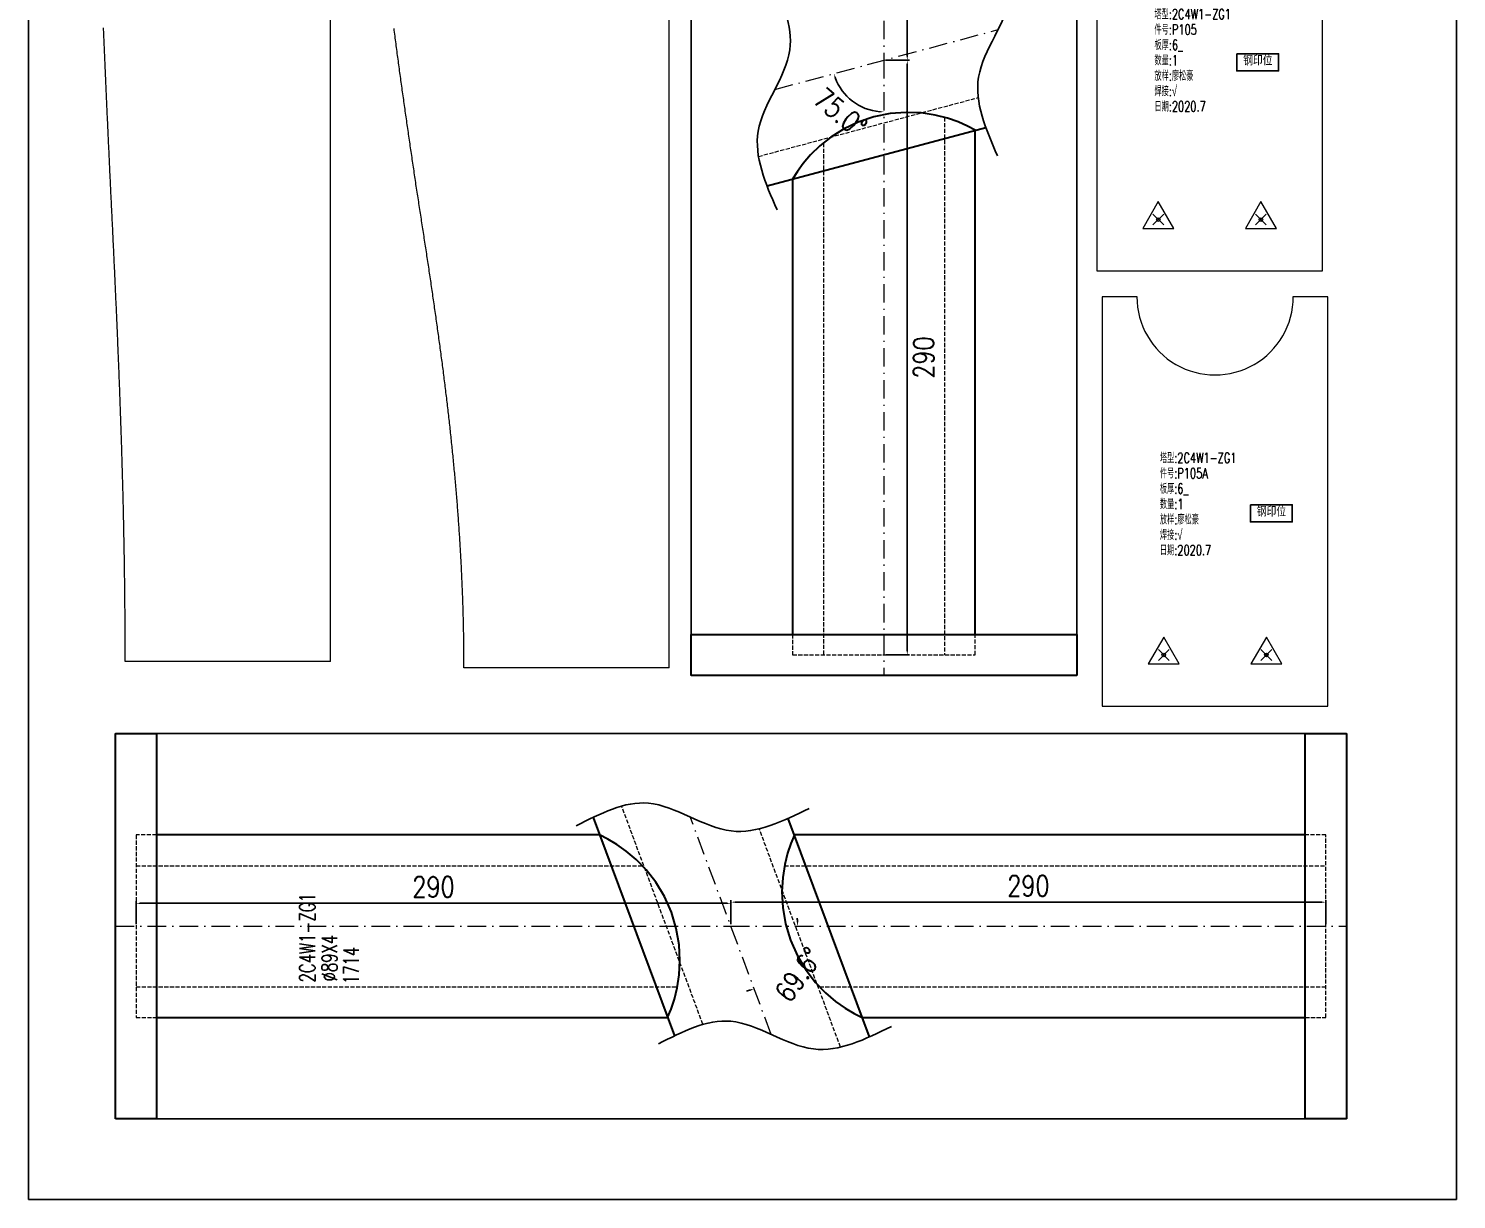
# Model space of a CAD drawing. Extents: x 154981 to 165753, y -86801 to -82885.
# Drawn here: x 162689 to 163385, y -86801 to -86230 of the extents above; entities that cross this region are included whole.
import ezdxf
from ezdxf.enums import TextEntityAlignment as Align

# ---------------------------------------------------------------- set-up
doc = ezdxf.new("R2010")
doc.units = 0
doc.header["$MEASUREMENT"] = 0
doc.linetypes.add('Dash', pattern=[2.75, 2, -0.75])
doc.linetypes.add('DashDot', pattern=[15.6, 9, -3, 0.6, -3])
doc.layers.get('0').update_dxf_attribs({"linetype": 'CONTINUOUS', "lineweight": 25})
doc.layers.get('Defpoints').update_dxf_attribs({"linetype": 'CONTINUOUS'})
doc.layers.add('1', color=7, linetype='CONTINUOUS', lineweight=25)
doc.layers.add('5', color=7, linetype='CONTINUOUS', lineweight=25)
doc.styles.add('DimFont', font='simplex.shx', dxfattribs={"width": 0.8, "bigfont": 'gbhzfs.shx'})
doc.styles.get("Standard").update_dxf_attribs({"font": 'simplex.shx', "width": 0.7, "height": 3, "bigfont": 'gbhzfs.shx'})
doc.dimstyles.new('ISO-25', dxfattribs={"dimtxt": 2.5, "dimasz": 2.5, "dimexe": 1.25, "dimexo": 0.625, "dimtad": 2, "dimtxsty": 'Standard', "dimcen": 2.5, "dimadec": 0, "dimazin": 0, "dimtfac": 1, "dimtmove": 0, "dimatfit": 3, "dimfxl": 0, "dimarcsym": 0})
doc.dimstyles.new('ISO-25$0', dxfattribs={"dimtxt": 2, "dimasz": 1.5, "dimexe": 1.25, "dimexo": 0.625, "dimtad": 1, "dimdsep": 46, "dimtxsty": 'Standard', "dimcen": 2.5, "dimclrd": 150, "dimclre": 2, "dimclrt": 6, "dimadec": 0, "dimazin": 0, "dimtfac": 1, "dimtmove": 0, "dimatfit": 0, "dimfxl": 0, "dimarcsym": 0})

# ---------------------------------------------------------------- blocks, each defined once
blk = doc.blocks.new('*D833')
at = {"color": 0, "lineweight": -2}
for p, q in [((163106.93, -85955.76), (163118.32, -85955.76)), ((163117.32, -85957.76), (163117.32, -86243.76))]:
    blk.add_line(p, q, dxfattribs=at)
at = {"color": 0, "linetype": 'Continuous', "lineweight": -2}
blk.add_line((163106.93, -86245.76), (163118.32, -86245.76), dxfattribs=at)
at = {"color": 0, "linetype": 'Continuous'}
for points in [[(163116.98, -85957.76), (163117.65, -85957.76), (163117.32, -85955.76)], [(163116.98, -86243.76), (163117.65, -86243.76), (163117.32, -86245.76)]]:
    blk.add_solid(points, dxfattribs=at)
at = {"layer": 'Defpoints', "color": 0, "linetype": 'Continuous'}
for p in [(163105.93, -85955.76), (163105.93, -86245.76), (163117.32, -86245.76)]:
    blk.add_point(p, dxfattribs=at)
at = {"color": 6, "linetype": 'Continuous', "insert": (163125.32, -86100.76), "char_height": 10, "attachment_point": 5, "rotation": 90, "style": 'DimFont'}
blk.add_mtext('\\A1;290', dxfattribs=at)
blk = doc.blocks.new('*D834')
at = {"color": 0, "linetype": 'Continuous', "lineweight": -2}
blk.add_line((163106.93, -86245.76), (163118.32, -86245.76), dxfattribs=at)
at = {"color": 0, "lineweight": -2}
for p, q in [((163117.32, -86533.76), (163117.32, -86247.76)), ((163106.93, -86535.76), (163118.32, -86535.76))]:
    blk.add_line(p, q, dxfattribs=at)
at = {"color": 0, "linetype": 'Continuous'}
for points in [[(163116.98, -86247.76), (163117.65, -86247.76), (163117.32, -86245.76)], [(163116.98, -86533.76), (163117.65, -86533.76), (163117.32, -86535.76)]]:
    blk.add_solid(points, dxfattribs=at)
at = {"layer": 'Defpoints', "color": 0, "linetype": 'Continuous'}
for p in [(163105.93, -86245.76), (163117.32, -86245.76), (163105.93, -86535.76)]:
    blk.add_point(p, dxfattribs=at)
at = {"color": 6, "linetype": 'Continuous', "insert": (163125.32, -86390.76), "char_height": 10, "attachment_point": 5, "rotation": 90, "style": 'DimFont'}
blk.add_mtext('\\A1;290', dxfattribs=at)
blk = doc.blocks.new('*D835')
at = {"color": 0, "linetype": 'Continuous', "lineweight": -2}
blk.add_line((163031.36, -86667.11), (163031.36, -86655.38), dxfattribs=at)
at = {"color": 0, "lineweight": -2}
for p, q in [((163319.36, -86656.38), (163033.36, -86656.38)), ((163321.36, -86667.11), (163321.36, -86655.38))]:
    blk.add_line(p, q, dxfattribs=at)
at = {"color": 0, "linetype": 'Continuous'}
for points in [[(163033.36, -86656.05), (163033.36, -86656.71), (163031.36, -86656.38)], [(163319.36, -86656.05), (163319.36, -86656.71), (163321.36, -86656.38)]]:
    blk.add_solid(points, dxfattribs=at)
at = {"layer": 'Defpoints', "color": 0, "linetype": 'Continuous'}
for p in [(163031.36, -86656.38), (163031.36, -86668.11), (163321.36, -86668.11)]:
    blk.add_point(p, dxfattribs=at)
at = {"color": 6, "linetype": 'Continuous', "insert": (163176.36, -86648.38), "char_height": 10, "attachment_point": 5, "style": 'DimFont'}
blk.add_mtext('\\A1;290', dxfattribs=at)
blk = doc.blocks.new('*D836')
at = {"color": 0, "linetype": 'Continuous', "lineweight": -2}
blk.add_line((162741.36, -86667.11), (162741.36, -86655.93), dxfattribs=at)
at = {"color": 0, "lineweight": -2}
for p, q in [((163029.36, -86656.93), (162743.36, -86656.93)), ((163031.36, -86667.11), (163031.36, -86655.93))]:
    blk.add_line(p, q, dxfattribs=at)
at = {"color": 0, "linetype": 'Continuous'}
for points in [[(162743.36, -86656.6), (162743.36, -86657.27), (162741.36, -86656.93)], [(163029.36, -86656.6), (163029.36, -86657.27), (163031.36, -86656.93)]]:
    blk.add_solid(points, dxfattribs=at)
at = {"layer": 'Defpoints', "color": 0, "linetype": 'Continuous'}
for p in [(162741.36, -86656.93), (162741.36, -86668.11), (163031.36, -86668.11)]:
    blk.add_point(p, dxfattribs=at)
at = {"color": 6, "linetype": 'Continuous', "insert": (162886.36, -86648.93), "char_height": 10, "attachment_point": 5, "style": 'DimFont'}
blk.add_mtext('\\A1;290', dxfattribs=at)
blk = doc.blocks.new('*D837')
at = {"color": 0, "linetype": 'Continuous', "lineweight": -2}
for start, end in [(3.52411, 7.04821), (283.36469, 286.88879)]:
    blk.add_arc((163031.36, -86668.11), 32.52, start, end, dxfattribs=at)
at = {"color": 0, "linetype": 'Continuous'}
for points in [[(163064.15, -86666.1), (163063.48, -86666.12), (163063.88, -86668.11)], [(163040.7, -86698.91), (163040.91, -86699.54), (163042.7, -86698.59)]]:
    blk.add_solid(points, dxfattribs=at)
at = {"layer": 'Defpoints', "color": 0, "linetype": 'Continuous'}
for p in [(163011.52, -86614.8), (163031.36, -86668.11), (163331.36, -86668.11), (163061.25, -86680.92), (163050.99, -86720.87)]:
    blk.add_point(p, dxfattribs=at)
at = {"color": 6, "linetype": 'Continuous', "insert": (163064.29, -86691.72), "char_height": 10, "attachment_point": 5, "rotation": 54.36237, "style": 'DimFont'}
blk.add_mtext('\\A1;69.6°', dxfattribs=at)
blk = doc.blocks.new('*D838')
at = {"color": 0, "linetype": 'Continuous', "lineweight": -2}
blk.add_arc((163105.93, -86245.76), 25.19, 199.53901, 265.45031, dxfattribs=at)
at = {"color": 0, "linetype": 'Continuous'}
for points in [[(163081.87, -86254.28), (163082.5, -86254.09), (163081.59, -86252.28)], [(163103.94, -86270.54), (163103.92, -86271.21), (163105.93, -86270.95)]]:
    blk.add_solid(points, dxfattribs=at)
at = {"layer": 'Defpoints', "color": 0, "linetype": 'Continuous'}
for p in [(163161.59, -86230.85), (163105.93, -86245.76), (163052.78, -86259.99), (163095.28, -86268.59), (163105.93, -86545.76)]:
    blk.add_point(p, dxfattribs=at)
at = {"color": 6, "linetype": 'Continuous', "insert": (163084.73, -86271.31), "char_height": 10, "attachment_point": 5, "rotation": 320.32011, "style": 'DimFont'}
blk.add_mtext('\\A1;75.0°', dxfattribs=at)
blk = doc.blocks.new('板孔17.5')
at = {"layer": '5', "color": 7, "linetype": 'Continuous', "lineweight": 13}
for p, q in [((0, 1), (-0.866, -0.5)), ((0.866, -0.5), (0, 1)), ((-0.3, -0.3), (0.3, 0.3)), ((0.3, -0.3), (-0.3, 0.3)), ((-0.866, -0.5), (0.866, -0.5))]:
    blk.add_line(p, q, dxfattribs=at)
at = {"layer": '5', "color": 7, "linetype": 'Continuous', "lineweight": 0}
blk.add_circle((0, 0), 0.1, dxfattribs=at)
blk = doc.blocks.new('PLKM_330571bc-d292-41dc-9895-ea43545fdc9f', base_point=(157448.8, -92119.54))
at = {"color": 3, "linetype": 'Continuous'}
blk.add_lwpolyline([(157252.96, -92117.53), (157273.41, -92117.53), (157273.41, -92125.91), (157252.96, -92125.91)], close=True, dxfattribs=at)
at = {"layer": '1', "color": 7, "linetype": 'Continuous', "lineweight": 18}
for p, q in [((157201.75, -92015.65), (157184.75, -92015.65)), ((157184.75, -92015.65), (157184.75, -92223.43)), ((157294.75, -92015.65), (157277.75, -92015.65)), ((157294.75, -92223.43), (157294.75, -92015.65)), ((157184.75, -92223.43), (157294.75, -92223.43))]:
    blk.add_line(p, q, dxfattribs=at)
blk.add_ellipse((157239.75, -92015.65), major_axis=(0, -38.11), ratio=0.99994, start_param=4.712389, end_param=7.853982, dxfattribs=at)
at = {"layer": '1', "color": 7, "linetype": 'Continuous', "lineweight": 13, "xscale": 8.75, "yscale": 8.75, "zscale": 8.75}
for p in [(157214.75, -92198.43), (157264.75, -92198.43)]:
    blk.add_blockref('板孔17.5', p, dxfattribs=at)
at = {"layer": '1', "color": 6, "linetype": 'Continuous', "lineweight": 13}
blk.add_text('钢印位', height=5, dxfattribs=at).set_placement((157263.26, -92124.8), align=Align.BOTTOM_CENTER)
at = {"layer": '1', "color": 7, "linetype": 'Continuous', "lineweight": 13, "insert": (157212.86, -92095.75), "char_height": 5, "width": 500, "attachment_point": 1, "line_spacing_factor": 0.9}
blk.add_mtext('塔型:2C4W1-ZG1\\P件号:P105\\P板厚:6_\\P数量:1\\P放样:廖松豪\\P焊接:√\\P日期:2020.7', dxfattribs=at)
blk = doc.blocks.new('PLKM_ac28bf72-6809-4313-8973-d44a90ee7fbe', base_point=(157758.81, -92123.59))
at = {"color": 3, "linetype": 'Continuous'}
blk.add_lwpolyline([(157566.96, -92125.17), (157587.41, -92125.17), (157587.41, -92133.56), (157566.96, -92133.56)], close=True, dxfattribs=at)
at = {"layer": '1', "color": 7, "linetype": 'Continuous', "lineweight": 18}
for p, q in [((157511.75, -92023.75), (157494.75, -92023.75)), ((157494.75, -92023.75), (157494.76, -92223.43)), ((157604.75, -92023.75), (157587.75, -92023.75)), ((157604.76, -92223.43), (157604.75, -92023.75)), ((157494.76, -92223.43), (157604.76, -92223.43))]:
    blk.add_line(p, q, dxfattribs=at)
blk.add_ellipse((157549.75, -92023.75), major_axis=(0, -38.11), ratio=0.99994, start_param=4.712389, end_param=7.853982, dxfattribs=at)
at = {"layer": '1', "color": 7, "linetype": 'Continuous', "lineweight": 13, "xscale": 8.75, "yscale": 8.75, "zscale": 8.75}
for p in [(157524.76, -92198.43), (157574.76, -92198.43)]:
    blk.add_blockref('板孔17.5', p, dxfattribs=at)
at = {"layer": '1', "color": 6, "linetype": 'Continuous', "lineweight": 13}
blk.add_text('钢印位', height=5, dxfattribs=at).set_placement((157577.26, -92132.45), align=Align.BOTTOM_CENTER)
at = {"layer": '1', "color": 7, "linetype": 'Continuous', "lineweight": 13, "insert": (157522.87, -92099.8), "char_height": 5, "width": 500, "attachment_point": 1, "line_spacing_factor": 0.9}
blk.add_mtext('塔型:2C4W1-ZG1\\P件号:P105A\\P板厚:6_\\P数量:1\\P放样:廖松豪\\P焊接:√\\P日期:2020.7', dxfattribs=at)

msp = doc.modelspace()

# ---------------------------------------------------------------- linework, layer by layer
at = {"color": 2, "linetype": 'DashDot', "lineweight": 15}
for p, q in [((163105.92778, -85945.75957), (163105.92778, -86245.75957)), ((163052.78103, -86259.98958), (163161.59419, -86230.85491)), ((163105.92778, -86245.75957), (163105.92778, -86545.75957)), ((163050.99377, -86720.8734), (163011.51933, -86614.80293)), ((162731.3572, -86668.10862), (163031.3572, -86668.10862)), ((163031.3572, -86668.10862), (163331.3572, -86668.10862))]:
    msp.add_line(p, q, dxfattribs=at)
at = {"color": 1, "linetype": 'Dash', "lineweight": 20}
for p, q in [((163044.78337, -86292.67008), (163151.89818, -86263.99014)), ((163135.42778, -86273.66282), (163135.42778, -86535.75957)), ((163076.42778, -86286.15183), (163076.42778, -86535.75957)), ((163061.42778, -86525.75957), (163061.42778, -86535.75957)), ((163150.42778, -86535.75957), (163150.42778, -86525.75957)), ((163061.42778, -86535.75957), (163150.42778, -86535.75957)), ((163017.69901, -86715.98795), (162978.07572, -86609.5175)), ((162741.3572, -86623.60862), (162741.3572, -86712.60862)), ((162751.3572, -86623.60862), (162741.3572, -86623.60862)), ((163084.77187, -86727.05762), (163045.15528, -86620.6052)), ((163321.3572, -86623.60862), (163311.3572, -86623.60862)), ((163321.3572, -86712.60862), (163321.3572, -86623.60862)), ((162741.3572, -86638.60862), (162988.1007, -86638.60862)), ((163057.48308, -86638.60862), (163321.3572, -86638.60862)), ((162741.3572, -86697.60862), (163005.23131, -86697.60862)), ((163074.6137, -86697.60862), (163321.3572, -86697.60862)), ((162741.3572, -86712.60862), (162751.3572, -86712.60862)), ((163311.3572, -86712.60862), (163321.3572, -86712.60862))]:
    msp.add_line(p, q, dxfattribs=at)
at = {"color": 3, "linetype": 'Continuous'}
msp.add_lwpolyline([(162688.95083, -85571.357), (162688.95083, -86801.357), (163385.02964, -86801.357), (163385.02964, -85571.357)], close=True, dxfattribs=at)
for points in [[(163011.92778, -85945.75957), (163199.92778, -85945.75957), (163199.92778, -86545.75957), (163011.92778, -86545.75957), (163011.92778, -85945.75957)], [(162731.3572, -86762.10862), (162731.3572, -86574.10862), (163331.3572, -86574.10862), (163331.3572, -86762.10862), (162731.3572, -86762.10862)]]:
    msp.add_lwpolyline(points, dxfattribs=at)
at = {"color": 7, "linetype": 'Continuous', "lineweight": 30}
for points in [[(163108.92977, -86271.80027), (163100.99503, -86273.40406)], [(163116.75913, -86271.19664), (163108.92977, -86271.80027)], [(163124.16147, -86271.49483), (163116.75913, -86271.19664)], [(163130.9137, -86272.51254), (163124.16147, -86271.49483)], [(163048.95348, -86307.0819), (163155.5885, -86278.53043)], [(163093.32049, -86275.97965), (163086.23699, -86279.36893)], [(163100.99503, -86273.40406), (163093.32049, -86275.97965)], [(163136.90502, -86274.03925), (163130.9137, -86272.51254)], [(163142.11835, -86275.8801), (163136.90502, -86274.03925)], [(163146.59861, -86277.87845), (163142.11835, -86275.8801)], [(163150.42778, -86279.91221), (163146.59861, -86277.87845)], [(163079.97399, -86283.32601), (163074.63366, -86287.58149)], [(163086.23699, -86279.36893), (163079.97399, -86283.32601)], [(163150.42778, -86525.75957), (163150.42778, -86279.91221)], [(163070.20677, -86291.89767), (163066.61075, -86296.09722)], [(163074.63366, -86287.58149), (163070.20677, -86291.89767)], [(163066.61075, -86296.09722), (163063.72843, -86300.0669)], [(163061.42778, -86303.74191), (163061.42778, -86525.75957)], [(163061.4363, -86303.74683), (163061.42778, -86303.74191)], [(163063.72843, -86300.0669), (163061.4363, -86303.74683)], [(163011.92778, -86525.75957), (163199.92778, -86525.75957)], [(163011.92778, -86545.75957), (163011.92778, -86525.75957)], [(163199.92778, -86525.75957), (163199.92778, -86545.75957)], [(163199.92778, -86545.75957), (163011.92778, -86545.75957)], [(162731.3572, -86574.10862), (162751.3572, -86574.10862)], [(162731.3572, -86762.10862), (162731.3572, -86574.10862)], [(162751.3572, -86574.10862), (162751.3572, -86762.10862)], [(163311.3572, -86574.10862), (163331.3572, -86574.10862)], [(163311.3572, -86762.10862), (163311.3572, -86574.10862)], [(163331.3572, -86574.10862), (163331.3572, -86762.10862)], [(162964.12678, -86615.04245), (163003.77901, -86721.59063)], [(163098.91102, -86722.04379), (163059.26373, -86615.50888)], [(162967.31471, -86623.60862), (162751.3572, -86623.60862)], [(162971.30971, -86625.61126), (162967.31471, -86623.60862)], [(162975.66372, -86628.18204), (162971.30971, -86625.61126)], [(163062.27808, -86623.60862), (163060.56431, -86627.7358)], [(163311.3572, -86623.60862), (163062.27808, -86623.60862)], [(162980.32314, -86631.46274), (162975.66372, -86628.18204)], [(162985.18316, -86635.58462), (162980.32314, -86631.46274)], [(163058.95029, -86632.5276), (163057.56931, -86638.05625)], [(163060.56431, -86627.7358), (163058.95029, -86632.5276)], [(162990.0699, -86640.64968), (162985.18316, -86635.58462)], [(162994.74034, -86646.69055), (162990.0699, -86640.64968)], [(163057.56931, -86638.05625), (163056.58645, -86644.35257)], [(162998.9081, -86653.62863), (162994.74034, -86646.69055)], [(163056.58645, -86644.35257), (163056.19999, -86651.38007)], [(163002.29851, -86661.25244), (162998.9081, -86653.62863)], [(163056.19999, -86651.38007), (163056.61515, -86659.00455)], [(163004.71713, -86669.23791), (163002.29851, -86661.25244)], [(163056.61515, -86659.00455), (163057.99726, -86666.97933)], [(163057.99726, -86666.97933), (163060.41588, -86674.96479)], [(163006.09924, -86677.21268), (163004.71713, -86669.23791)], [(163060.41588, -86674.96479), (163063.8063, -86682.5886)], [(163006.51441, -86684.83716), (163006.09924, -86677.21268)], [(163063.8063, -86682.5886), (163067.97406, -86689.52669)], [(163006.12795, -86691.86466), (163006.51441, -86684.83716)], [(163067.97406, -86689.52669), (163072.64449, -86695.56755)], [(163005.14509, -86698.16099), (163006.12795, -86691.86466)], [(163072.64449, -86695.56755), (163077.53123, -86700.63262)], [(163003.7641, -86703.68964), (163005.14509, -86698.16099)], [(163077.53123, -86700.63262), (163082.39126, -86704.75449)], [(163000.4271, -86712.6044), (163002.15009, -86708.48144)], [(163002.15009, -86708.48144), (163003.7641, -86703.68964)], [(163082.39126, -86704.75449), (163087.05067, -86708.0352)], [(163087.05067, -86708.0352), (163091.40469, -86710.60597)], [(162751.3572, -86712.60862), (163000.43632, -86712.60862)], [(163000.43632, -86712.60862), (163000.4271, -86712.6044)], [(163091.40469, -86710.60597), (163095.40391, -86712.5994)], [(163095.40391, -86712.5994), (163095.39969, -86712.60862)], [(163095.39969, -86712.60862), (163311.3572, -86712.60862)], [(162751.3572, -86762.10862), (162731.3572, -86762.10862)], [(163331.3572, -86762.10862), (163311.3572, -86762.10862)]]:
    msp.add_lwpolyline(points, dxfattribs=at)
at = {"color": 3, "linetype": 'Continuous'}
for points in [[(163161.29048, -86292.391), (163152.08284, -86253.96034), (163167.509, -86214.27279), (163158.11799, -86178.58165)], [(163053.85363, -86318.79144), (163044.646, -86280.36079), (163060.07215, -86240.67323), (163050.68114, -86204.98209)], [(163069.4707, -86610.61899), (163031.51871, -86621.63455), (162991.14576, -86608.10336), (162955.93889, -86619.17247)], [(163109.54825, -86716.96112), (163071.59626, -86727.97667), (163031.22331, -86714.44549), (162996.01645, -86725.5146)]]:
    msp.add_spline(points, degree=3, dxfattribs=at)
at = {"layer": '5', "color": 7, "linetype": 'Continuous', "lineweight": 13}
for p, q in [((162836.07352, -86539.0496), (162836.07352, -85599.71339)), ((163001.21381, -86542.10143), (163001.21381, -85602.76523)), ((162836.07352, -86539.0496), (162736.07352, -86539.0496)), ((163001.21381, -86542.10143), (162901.21381, -86542.10143))]:
    msp.add_line(p, q, dxfattribs=at)
at = {"layer": '5', "color": 6, "linetype": 'Continuous', "lineweight": 13}
for points in [[(162736.07352, -86539.0496), (162736.07337, -86538.11026), (162736.07294, -86537.17092), (162736.07223, -86536.23159), (162736.07123, -86535.29225), (162736.06994, -86534.35291), (162736.06836, -86533.41358), (162736.0665, -86532.47424), (162736.06435, -86531.53491), (162736.06192, -86530.59557), (162736.0592, -86529.65623), (162736.0562, -86528.7169), (162736.0529, -86527.77756), (162736.04933, -86526.83822), (162736.04547, -86525.89889), (162736.04132, -86524.95955), (162736.03689, -86524.02022), (162736.03217, -86523.08088), (162736.02717, -86522.14154), (162736.02188, -86521.20221), (162736.01631, -86520.26287), (162736.01045, -86519.32354), (162736.00432, -86518.3842), (162735.99789, -86517.44486), (162735.99119, -86516.50553), (162735.9842, -86515.56619), (162735.97693, -86514.62685), (162735.96937, -86513.68752), (162735.96153, -86512.74818), (162735.95341, -86511.80885), (162735.94501, -86510.86951), (162735.93633, -86509.93017), (162735.92737, -86508.99084), (162735.91813, -86508.0515), (162735.9086, -86507.11216), (162735.8988, -86506.17283), (162735.88871, -86505.23349), (162735.87835, -86504.29416), (162735.86771, -86503.35482), (162735.85679, -86502.41548), (162735.84559, -86501.47615), (162735.83412, -86500.53681), (162735.82237, -86499.59748), (162735.81034, -86498.65814), (162735.79804, -86497.7188), (162735.78546, -86496.77947), (162735.7726, -86495.84013), (162735.75947, -86494.90079), (162735.74607, -86493.96146), (162735.73239, -86493.02212), (162735.71844, -86492.08279), (162735.70422, -86491.14345), (162735.68973, -86490.20411), (162735.67496, -86489.26478), (162735.65992, -86488.32544), (162735.64462, -86487.3861), (162735.62904, -86486.44677), (162735.6132, -86485.50743), (162735.59709, -86484.5681), (162735.58071, -86483.62876), (162735.56406, -86482.68942), (162735.54715, -86481.75009), (162735.52997, -86480.81075), (162735.51252, -86479.87141), (162735.49482, -86478.93208), (162735.47684, -86477.99274), (162735.45861, -86477.05341), (162735.44011, -86476.11407), (162735.42135, -86475.17473), (162735.40234, -86474.2354), (162735.38306, -86473.29606), (162735.36352, -86472.35673), (162735.34372, -86471.41739), (162735.32367, -86470.47805), (162735.30336, -86469.53872), (162735.28279, -86468.59938), (162735.26197, -86467.66004), (162735.24089, -86466.72071), (162735.21956, -86465.78137), (162735.19798, -86464.84204), (162735.17615, -86463.9027), (162735.15406, -86462.96336), (162735.13173, -86462.02403), (162735.10914, -86461.08469), (162735.08631, -86460.14535), (162735.06323, -86459.20602), (162735.0399, -86458.26668), (162735.01633, -86457.32735), (162734.99251, -86456.38801), (162734.96845, -86455.44867), (162734.94415, -86454.50934), (162734.9196, -86453.57), (162734.89482, -86452.63066), (162734.86979, -86451.69133), (162734.84453, -86450.75199), (162734.81902, -86449.81266), (162734.79328, -86448.87332), (162734.76731, -86447.93398), (162734.7411, -86446.99465), (162734.71465, -86446.05531), (162734.68797, -86445.11598), (162734.66107, -86444.17664), (162734.63393, -86443.2373), (162734.60656, -86442.29797), (162734.57896, -86441.35863), (162734.55114, -86440.41929), (162734.52308, -86439.47996), (162734.49481, -86438.54062), (162734.46631, -86437.60129), (162734.43758, -86436.66195), (162734.40864, -86435.72261), (162734.37947, -86434.78328), (162734.35009, -86433.84394), (162734.32048, -86432.9046), (162734.29066, -86431.96527), (162734.26062, -86431.02593), (162734.23037, -86430.0866), (162734.19991, -86429.14726), (162734.16923, -86428.20792), (162734.13834, -86427.26859), (162734.10724, -86426.32925), (162734.07593, -86425.38992), (162734.04442, -86424.45058), (162734.0127, -86423.51124), (162733.98077, -86422.57191), (162733.94864, -86421.63257), (162733.9163, -86420.69323), (162733.88377, -86419.7539), (162733.85104, -86418.81456), (162733.8181, -86417.87523), (162733.78497, -86416.93589), (162733.75165, -86415.99655), (162733.71812, -86415.05722), (162733.68441, -86414.11788), (162733.6505, -86413.17854), (162733.61641, -86412.23921), (162733.58212, -86411.29987), (162733.54764, -86410.36054), (162733.51298, -86409.4212), (162733.47813, -86408.48186), (162733.4431, -86407.54253), (162733.40789, -86406.60319), (162733.3725, -86405.66385), (162733.33692, -86404.72452), (162733.30117, -86403.78518), (162733.26524, -86402.84585), (162733.22913, -86401.90651), (162733.19285, -86400.96717), (162733.1564, -86400.02784), (162733.11978, -86399.0885), (162733.08299, -86398.14917), (162733.04602, -86397.20983), (162733.0089, -86396.27049), (162732.9716, -86395.33116), (162732.93414, -86394.39182), (162732.89652, -86393.45248), (162732.85874, -86392.51315), (162732.8208, -86391.57381), (162732.7827, -86390.63448), (162732.74445, -86389.69514), (162732.70604, -86388.7558), (162732.66747, -86387.81647), (162732.62876, -86386.87713), (162732.58989, -86385.93779), (162732.55088, -86384.99846), (162732.51172, -86384.05912), (162732.47241, -86383.11979), (162732.43296, -86382.18045), (162732.39336, -86381.24111), (162732.35362, -86380.30178), (162732.31375, -86379.36244), (162732.27374, -86378.4231), (162732.23359, -86377.48377), (162732.1933, -86376.54443), (162732.15288, -86375.6051), (162732.11233, -86374.66576), (162732.07165, -86373.72642), (162732.03084, -86372.78709), (162731.98991, -86371.84775), (162731.94885, -86370.90842), (162731.90767, -86369.96908), (162731.86636, -86369.02974), (162731.82493, -86368.09041), (162731.78339, -86367.15107), (162731.74173, -86366.21173), (162731.69995, -86365.2724), (162731.65806, -86364.33306), (162731.61606, -86363.39373), (162731.57394, -86362.45439), (162731.53172, -86361.51505), (162731.48939, -86360.57572), (162731.44696, -86359.63638), (162731.40442, -86358.69704), (162731.36178, -86357.75771), (162731.31904, -86356.81837), (162731.2762, -86355.87904), (162731.23326, -86354.9397), (162731.19023, -86354.00036), (162731.14711, -86353.06103), (162731.10389, -86352.12169), (162731.06058, -86351.18235), (162731.01718, -86350.24302), (162730.9737, -86349.30368), (162730.93013, -86348.36435), (162730.88648, -86347.42501), (162730.84275, -86346.48567), (162730.79894, -86345.54634), (162730.75505, -86344.607), (162730.71108, -86343.66767), (162730.66704, -86342.72833), (162730.62292, -86341.78899), (162730.57873, -86340.84966), (162730.53448, -86339.91032), (162730.49015, -86338.97098), (162730.44576, -86338.03165), (162730.40131, -86337.09231), (162730.35679, -86336.15298), (162730.31222, -86335.21364), (162730.26758, -86334.2743), (162730.22289, -86333.33497), (162730.17814, -86332.39563), (162730.13334, -86331.45629), (162730.08848, -86330.51696), (162730.04358, -86329.57762), (162729.99863, -86328.63829), (162729.95363, -86327.69895), (162729.90858, -86326.75961), (162729.8635, -86325.82028), (162729.81837, -86324.88094), (162729.7732, -86323.94161), (162729.72799, -86323.00227), (162729.68275, -86322.06293), (162729.63748, -86321.1236), (162729.59217, -86320.18426), (162729.54683, -86319.24492), (162729.50146, -86318.30559), (162729.45607, -86317.36625), (162729.41065, -86316.42692), (162729.36521, -86315.48758), (162729.31974, -86314.54824), (162729.27426, -86313.60891), (162729.22876, -86312.66957), (162729.18324, -86311.73023), (162729.13771, -86310.7909), (162729.09216, -86309.85156), (162729.04661, -86308.91223), (162729.00104, -86307.97289), (162728.95547, -86307.03355), (162728.90989, -86306.09422), (162728.86431, -86305.15488), (162728.81873, -86304.21554), (162728.77528, -86303.27621), (162728.73183, -86302.33687), (162728.68839, -86301.39754), (162728.64495, -86300.4582), (162728.60152, -86299.51886), (162728.5581, -86298.57953), (162728.51468, -86297.64019), (162728.47128, -86296.70086), (162728.4279, -86295.76152), (162728.38452, -86294.82218), (162728.34117, -86293.88285), (162728.29784, -86292.94351), (162728.25452, -86292.00417), (162728.21123, -86291.06484), (162728.16796, -86290.1255), (162728.12472, -86289.18617), (162728.0815, -86288.24683), (162728.03831, -86287.30749), (162727.99516, -86286.36816), (162727.95204, -86285.42882), (162727.90895, -86284.48948), (162727.86589, -86283.55015), (162727.82288, -86282.61081), (162727.7799, -86281.67148), (162727.73697, -86280.73214), (162727.69408, -86279.7928), (162727.65123, -86278.85347), (162727.60843, -86277.91413), (162727.56567, -86276.97479), (162727.52297, -86276.03546), (162727.48031, -86275.09612), (162727.43771, -86274.15679), (162727.39517, -86273.21745), (162727.35268, -86272.27811), (162727.31025, -86271.33878), (162727.26787, -86270.39944), (162727.22556, -86269.46011), (162727.18331, -86268.52077), (162727.14113, -86267.58143), (162727.09901, -86266.6421), (162727.05696, -86265.70276), (162727.01498, -86264.76342), (162726.97307, -86263.82409), (162726.93124, -86262.88475), (162726.88948, -86261.94542), (162726.84779, -86261.00608), (162726.80618, -86260.06674), (162726.76466, -86259.12741), (162726.72321, -86258.18807), (162726.68184, -86257.24873), (162726.64056, -86256.3094), (162726.59937, -86255.37006), (162726.55826, -86254.43073), (162726.51725, -86253.49139), (162726.47632, -86252.55205), (162726.43549, -86251.61272), (162726.39475, -86250.67338), (162726.3541, -86249.73404), (162726.31356, -86248.79471), (162726.27311, -86247.85537), (162726.23276, -86246.91604), (162726.19252, -86245.9767), (162726.15238, -86245.03736), (162726.11234, -86244.09803), (162726.07241, -86243.15869), (162726.03259, -86242.21936), (162725.99288, -86241.28002), (162725.95328, -86240.34068), (162725.91379, -86239.40135), (162725.87442, -86238.46201), (162725.83517, -86237.52267), (162725.79603, -86236.58334), (162725.75701, -86235.644), (162725.71811, -86234.70467), (162725.67934, -86233.76533), (162725.64069, -86232.82599), (162725.60216, -86231.88666), (162725.56376, -86230.94732), (162725.52549, -86230.00798)], [(162901.21381, -86542.10143), (162901.21335, -86541.16209), (162901.21197, -86540.22276), (162901.20968, -86539.28342), (162901.20646, -86538.34408), (162901.20233, -86537.40475), (162901.19728, -86536.46541), (162901.19132, -86535.52608), (162901.18443, -86534.58674), (162901.17663, -86533.6474), (162901.16792, -86532.70807), (162901.15828, -86531.76873), (162901.14773, -86530.82939), (162901.13627, -86529.89006), (162901.12389, -86528.95072), (162901.11059, -86528.01139), (162901.09639, -86527.07205), (162901.08126, -86526.13271), (162901.06523, -86525.19338), (162901.04828, -86524.25404), (162901.03042, -86523.3147), (162901.01165, -86522.37537), (162900.99197, -86521.43603), (162900.97138, -86520.4967), (162900.94988, -86519.55736), (162900.92748, -86518.61802), (162900.90417, -86517.67869), (162900.87995, -86516.73935), (162900.85482, -86515.80002), (162900.8288, -86514.86068), (162900.80187, -86513.92134), (162900.77404, -86512.98201), (162900.7453, -86512.04267), (162900.71567, -86511.10333), (162900.68514, -86510.164), (162900.65371, -86509.22466), (162900.62139, -86508.28533), (162900.58817, -86507.34599), (162900.55405, -86506.40665), (162900.51905, -86505.46732), (162900.48315, -86504.52798), (162900.44637, -86503.58864), (162900.4087, -86502.64931), (162900.37014, -86501.70997), (162900.3307, -86500.77064), (162900.29037, -86499.8313), (162900.24916, -86498.89196), (162900.20707, -86497.95263), (162900.1641, -86497.01329), (162900.12026, -86496.07395), (162900.07554, -86495.13462), (162900.02995, -86494.19528), (162899.98349, -86493.25595), (162899.93615, -86492.31661), (162899.88795, -86491.37727), (162899.83889, -86490.43794), (162899.78896, -86489.4986), (162899.73817, -86488.55927), (162899.68651, -86487.61993), (162899.634, -86486.68059), (162899.58064, -86485.74126), (162899.52642, -86484.80192), (162899.47135, -86483.86258), (162899.41543, -86482.92325), (162899.35866, -86481.98391), (162899.30105, -86481.04458), (162899.24259, -86480.10524), (162899.1833, -86479.1659), (162899.12317, -86478.22657), (162899.0622, -86477.28723), (162899.0004, -86476.34789), (162898.93776, -86475.40856), (162898.8743, -86474.46922), (162898.81002, -86473.52989), (162898.74491, -86472.59055), (162898.67897, -86471.65121), (162898.61223, -86470.71188), (162898.54466, -86469.77254), (162898.47629, -86468.8332), (162898.4071, -86467.89387), (162898.3371, -86466.95453), (162898.26631, -86466.0152), (162898.1947, -86465.07586), (162898.12231, -86464.13652), (162898.04911, -86463.19719), (162897.97512, -86462.25785), (162897.90034, -86461.31852), (162897.82478, -86460.37918), (162897.74842, -86459.43984), (162897.67129, -86458.50051), (162897.59338, -86457.56117), (162897.5147, -86456.62183), (162897.43524, -86455.6825), (162897.35501, -86454.74316), (162897.27402, -86453.80383), (162897.19227, -86452.86449), (162897.10975, -86451.92515), (162897.02648, -86450.98582), (162896.94246, -86450.04648), (162896.85768, -86449.10714), (162896.77217, -86448.16781), (162896.6859, -86447.22847), (162896.5989, -86446.28914), (162896.51117, -86445.3498), (162896.4227, -86444.41046), (162896.3335, -86443.47113), (162896.24357, -86442.53179), (162896.15293, -86441.59245), (162896.06156, -86440.65312), (162895.96948, -86439.71378), (162895.87669, -86438.77445), (162895.7832, -86437.83511), (162895.68899, -86436.89577), (162895.59409, -86435.95644), (162895.4985, -86435.0171), (162895.40221, -86434.07777), (162895.30523, -86433.13843), (162895.20756, -86432.19909), (162895.10922, -86431.25976), (162895.0102, -86430.32042), (162894.9105, -86429.38108), (162894.81014, -86428.44175), (162894.70911, -86427.50241), (162894.60742, -86426.56308), (162894.50507, -86425.62374), (162894.40207, -86424.6844), (162894.29841, -86423.74507), (162894.19412, -86422.80573), (162894.08918, -86421.86639), (162893.98361, -86420.92706), (162893.8774, -86419.98772), (162893.77057, -86419.04839), (162893.66311, -86418.10905), (162893.55503, -86417.16971), (162893.44633, -86416.23038), (162893.33703, -86415.29104), (162893.22711, -86414.35171), (162893.11659, -86413.41237), (162893.00548, -86412.47303), (162892.89377, -86411.5337), (162892.78147, -86410.59436), (162892.66859, -86409.65502), (162892.55512, -86408.71569), (162892.44108, -86407.77635), (162892.32647, -86406.83702), (162892.21129, -86405.89768), (162892.09554, -86404.95834), (162891.97924, -86404.01901), (162891.86239, -86403.07967), (162891.74498, -86402.14033), (162891.62704, -86401.201), (162891.50855, -86400.26166), (162891.38953, -86399.32233), (162891.26997, -86398.38299), (162891.14989, -86397.44365), (162891.02929, -86396.50432), (162890.90818, -86395.56498), (162890.78655, -86394.62564), (162890.66442, -86393.68631), (162890.54178, -86392.74697), (162890.41865, -86391.80764), (162890.29503, -86390.8683), (162890.17092, -86389.92896), (162890.04632, -86388.98963), (162889.92125, -86388.05029), (162889.79571, -86387.11096), (162889.6697, -86386.17162), (162889.54323, -86385.23228), (162889.4163, -86384.29295), (162889.28892, -86383.35361), (162889.16109, -86382.41427), (162889.03281, -86381.47494), (162888.90411, -86380.5356), (162888.77496, -86379.59627), (162888.6454, -86378.65693), (162888.51541, -86377.71759), (162888.385, -86376.77826), (162888.25418, -86375.83892), (162888.12295, -86374.89958), (162887.99133, -86373.96025), (162887.8593, -86373.02091), (162887.72689, -86372.08158), (162887.59409, -86371.14224), (162887.46091, -86370.2029), (162887.32736, -86369.26357), (162887.19343, -86368.32423), (162887.05914, -86367.38489), (162886.92449, -86366.44556), (162886.78949, -86365.50622), (162886.65414, -86364.56689), (162886.51844, -86363.62755), (162886.38241, -86362.68821), (162886.24604, -86361.74888), (162886.10935, -86360.80954), (162885.97234, -86359.87021), (162885.83501, -86358.93087), (162885.69736, -86357.99153), (162885.55942, -86357.0522), (162885.42117, -86356.11286), (162885.28263, -86355.17352), (162885.14379, -86354.23419), (162885.00468, -86353.29485), (162884.86528, -86352.35552), (162884.72562, -86351.41618), (162884.58568, -86350.47684), (162884.44549, -86349.53751), (162884.30504, -86348.59817), (162884.16434, -86347.65883), (162884.02339, -86346.7195), (162883.8822, -86345.78016), (162883.74078, -86344.84083), (162883.59913, -86343.90149), (162883.45726, -86342.96215), (162883.31517, -86342.02282), (162883.17287, -86341.08348), (162883.03037, -86340.14415), (162882.88766, -86339.20481), (162882.74476, -86338.26547), (162882.60167, -86337.32614), (162882.4584, -86336.3868), (162882.31494, -86335.44746), (162882.17132, -86334.50813), (162882.02753, -86333.56879), (162881.88358, -86332.62946), (162881.73948, -86331.69012), (162881.59522, -86330.75078), (162881.45082, -86329.81145), (162881.30629, -86328.87211), (162881.16162, -86327.93277), (162881.01682, -86326.99344), (162880.87191, -86326.0541), (162880.72688, -86325.11477), (162880.58174, -86324.17543), (162880.43649, -86323.23609), (162880.29115, -86322.29676), (162880.14572, -86321.35742), (162880.0002, -86320.41808), (162879.8546, -86319.47875), (162879.70892, -86318.53941), (162879.56318, -86317.60008), (162879.41737, -86316.66074), (162879.2715, -86315.7214), (162879.12558, -86314.78207), (162878.97962, -86313.84273), (162878.83362, -86312.9034), (162878.68758, -86311.96406), (162878.54151, -86311.02472), (162878.39542, -86310.08539), (162878.24931, -86309.14605), (162878.10319, -86308.20671), (162877.95707, -86307.26738), (162877.81876, -86306.32804), (162877.68046, -86305.38871), (162877.54217, -86304.44937), (162877.4039, -86303.51003), (162877.26564, -86302.5707), (162877.12742, -86301.63136), (162876.98923, -86300.69202), (162876.85108, -86299.75269), (162876.71297, -86298.81335), (162876.57491, -86297.87402), (162876.4369, -86296.93468), (162876.29895, -86295.99534), (162876.16107, -86295.05601), (162876.02326, -86294.11667), (162875.88553, -86293.17733), (162875.74788, -86292.238), (162875.61032, -86291.29866), (162875.47284, -86290.35933), (162875.33547, -86289.41999), (162875.1982, -86288.48065), (162875.06104, -86287.54132), (162874.92399, -86286.60198), (162874.78707, -86285.66265), (162874.65026, -86284.72331), (162874.51359, -86283.78397), (162874.37706, -86282.84464), (162874.24066, -86281.9053), (162874.10442, -86280.96596), (162873.96832, -86280.02663), (162873.83238, -86279.08729), (162873.69661, -86278.14796), (162873.561, -86277.20862), (162873.42557, -86276.26928), (162873.29031, -86275.32995), (162873.15524, -86274.39061), (162873.02036, -86273.45127), (162872.88568, -86272.51194), (162872.75119, -86271.5726), (162872.61691, -86270.63327), (162872.48284, -86269.69393), (162872.34899, -86268.75459), (162872.21536, -86267.81526), (162872.08196, -86266.87592), (162871.94878, -86265.93658), (162871.81585, -86264.99725), (162871.68315, -86264.05791), (162871.55071, -86263.11858), (162871.41852, -86262.17924), (162871.28658, -86261.2399), (162871.15491, -86260.30057), (162871.02351, -86259.36123), (162870.89238, -86258.4219), (162870.76153, -86257.48256), (162870.63096, -86256.54322), (162870.50069, -86255.60389), (162870.3707, -86254.66455), (162870.24102, -86253.72521), (162870.11164, -86252.78588), (162869.98257, -86251.84654), (162869.85382, -86250.90721), (162869.72539, -86249.96787), (162869.59728, -86249.02853), (162869.4695, -86248.0892), (162869.34206, -86247.14986), (162869.21495, -86246.21052), (162869.08819, -86245.27119), (162868.96179, -86244.33185), (162868.83573, -86243.39252), (162868.71004, -86242.45318), (162868.58471, -86241.51384), (162868.45975, -86240.57451), (162868.33517, -86239.63517), (162868.21097, -86238.69584), (162868.08715, -86237.7565), (162867.96372, -86236.81716), (162867.84069, -86235.87783), (162867.71805, -86234.93849), (162867.59582, -86233.99915), (162867.474, -86233.05982), (162867.35259, -86232.12048), (162867.2316, -86231.18115), (162867.11104, -86230.24181)]]:
    msp.add_lwpolyline(points, dxfattribs=at)

# ---------------------------------------------------------------- block references
at = {"color": 3, "linetype": 'Continuous'}
for name, p in [('PLKM_330571bc-d292-41dc-9895-ea43545fdc9f', (163473.75168, -86244.59154)), ('PLKM_ac28bf72-6809-4313-8973-d44a90ee7fbe', (163476.4083, -86460.97644))]:
    msp.add_blockref(name, p, dxfattribs=at)

# ---------------------------------------------------------------- texts
at = {"color": 6, "linetype": 'Continuous', "lineweight": 13, "width": 0.7}
for s, p in [('2C4W1-ZG1', (162824.83988, -86673.74382)), ('%%C89X4', (162835.63589, -86683.65672)), ('1714', (162846.18463, -86687.26847))]:
    msp.add_text(s, height=7.56, rotation=90, dxfattribs=at).set_placement(p, align=Align.MIDDLE_CENTER)

# ---------------------------------------------------------------- dimensions: what is measured, and where the dimension line sits
at = {"color": 3, "linetype": 'Continuous'}
for p1, p2, distance, picture, middle in [((163105.92778, -85955.75957), (163105.92778, -86245.75957), 11.39003, '*D833', (163125.31781, -86100.75957)), ((163105.92778, -86535.75957), (163105.92778, -86245.75957), -11.39003, '*D834', (163125.31781, -86390.75957)), ((163031.3572, -86668.10862), (162741.3572, -86668.10862), -11.17422, '*D836', (162886.3572, -86648.9344)), ((163321.3572, -86668.10862), (163031.3572, -86668.10862), -11.72989, '*D835', (163176.3572, -86648.37873))]:
    dim = msp.add_aligned_dim(p1=p1, p2=p2, distance=distance, dimstyle='ISO-25$0', override={"dimtxt": 10, "dimasz": 2, "dimexe": 1, "dimexo": 1, "dimgap": 3, "dimtad": 2, "dimdec": 0, "dimzin": 0, "dimtxsty": 'DimFont', "dimcen": 0.09, "dimdle": 1, "dimclrd": 0, "dimclre": 0, "dimtdec": 4, "dimtofl": 0, "dimatfit": 3, "dimtolj": 1, "dimtzin": 0}, dxfattribs=at)
    dim.commit()
    dim.dimension.update_dxf_attribs({"geometry": picture, "text_midpoint": middle})
for base, line1, line2, picture, middle in [((163095.27921, -86268.59179), ((163052.78103, -86259.98958), (163161.59419, -86230.85491)), ((163105.92778, -86245.75957), (163105.92778, -86545.75957)), '*D838', (163089.84191, -86265.14893)), ((163061.24993, -86680.918), ((163031.3572, -86668.10862), (163331.3572, -86668.10862)), ((163050.99377, -86720.8734), (163011.51933, -86614.80293)), '*D837', (163057.78811, -86687.05756))]:
    dim = msp.add_angular_dim_2l(base=base, line1=line1, line2=line2, dimstyle='ISO-25', override={"dimtxt": 10, "dimasz": 2, "dimexe": 1, "dimexo": 1, "dimgap": 3, "dimdec": 0, "dimzin": 0, "dimdsep": 46, "dimtxsty": 'DimFont', "dimcen": 0.09, "dimdle": 1, "dimclrt": 6, "dimadec": 1, "dimtdec": 4, "dimtofl": 0, "dimtolj": 1, "dimtzin": 0}, dxfattribs=at)
    dim.commit()
    dim.dimension.update_dxf_attribs({"geometry": picture, "text_midpoint": middle, "dimtype": 162})

doc.saveas('drawing.dxf')
